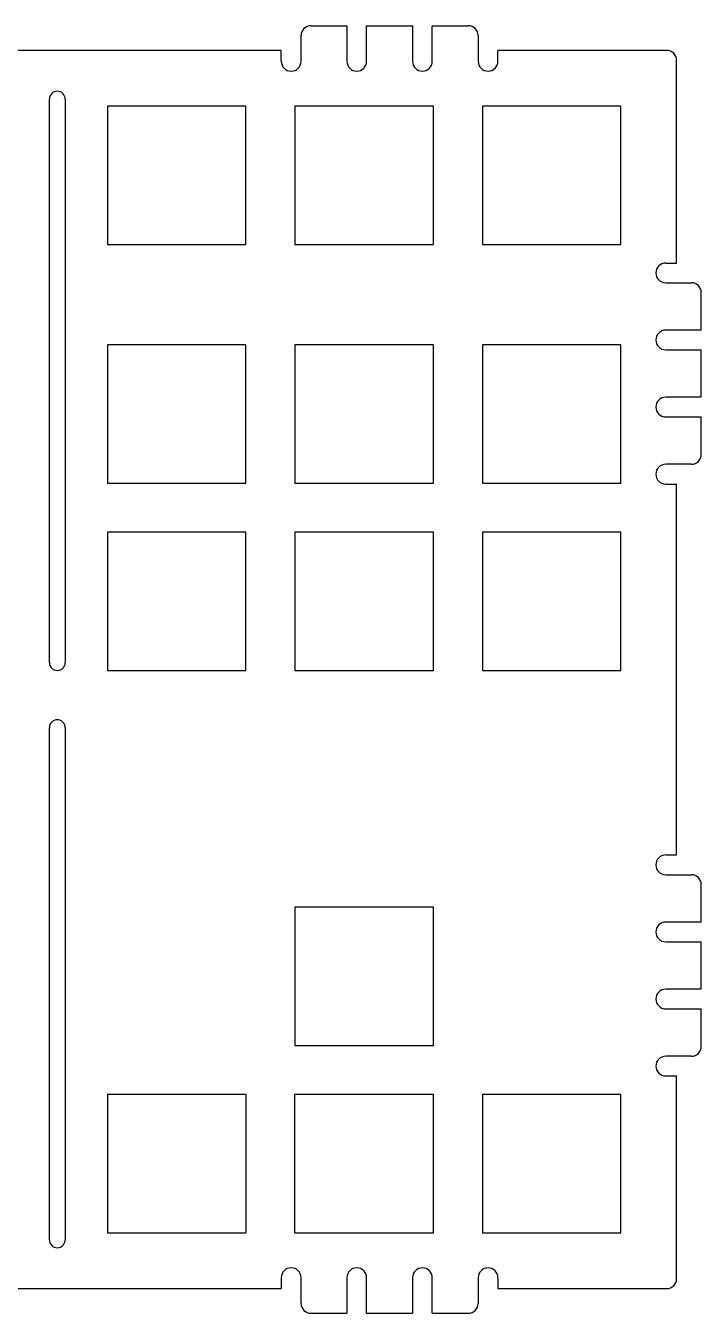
# Model space of a CAD drawing. Header units: millimetres. Extents: x -5018 to 4088, y -2926 to 388.
# Drawn here: x 2349 to 4088, y -2926 to 388 of the extents above; entities that cross this region are included whole.
import ezdxf

# ---------------------------------------------------------------- set-up
doc = ezdxf.new("R2010")
doc.units = ezdxf.units.MM
for name, color, linetype in [('Line001', 7, 'CONTINUOUS'), ('Line002', 7, 'CONTINUOUS'), ('Shape099', 7, 'CONTINUOUS'), ('Shape100', 7, 'CONTINUOUS'), ('Shape101', 7, 'CONTINUOUS'), ('Shape105', 7, 'CONTINUOUS'), ('Shape106', 7, 'CONTINUOUS'), ('Shape140', 7, 'CONTINUOUS'), ('Shape141', 7, 'CONTINUOUS'), ('Shape142', 7, 'CONTINUOUS'), ('Shape163', 7, 'CONTINUOUS'), ('Shape164', 7, 'CONTINUOUS'), ('Shape165', 7, 'CONTINUOUS'), ('Shape178', 7, 'CONTINUOUS'), ('Shape183', 7, 'CONTINUOUS'), ('Shape197', 7, 'CONTINUOUS'), ('Shape212', 7, 'CONTINUOUS'), ('Shape213', 7, 'CONTINUOUS'), ('Shape216', 7, 'CONTINUOUS'), ('Shape217', 7, 'CONTINUOUS'), ('Shape224', 7, 'CONTINUOUS'), ('Shape248', 7, 'CONTINUOUS'), ('Shape263', 7, 'CONTINUOUS'), ('Shape314', 7, 'CONTINUOUS'), ('Shape315', 7, 'CONTINUOUS'), ('Shape316', 7, 'CONTINUOUS'), ('Shape327', 7, 'CONTINUOUS'), ('Shape328', 7, 'CONTINUOUS'), ('Shape329', 7, 'CONTINUOUS'), ('Shape357', 7, 'CONTINUOUS'), ('Shape372', 7, 'CONTINUOUS'), ('Shape373', 7, 'CONTINUOUS'), ('Shape374', 7, 'CONTINUOUS'), ('Shape377', 7, 'CONTINUOUS'), ('Shape380', 7, 'CONTINUOUS'), ('Shape391', 7, 'CONTINUOUS'), ('Shape394', 7, 'CONTINUOUS'), ('Shape397', 7, 'CONTINUOUS'), ('Shape398', 7, 'CONTINUOUS'), ('Shape399', 7, 'CONTINUOUS'), ('Shape414', 7, 'CONTINUOUS'), ('Shape425', 7, 'CONTINUOUS'), ('Shape448', 7, 'CONTINUOUS'), ('Shape467', 7, 'CONTINUOUS'), ('Shape468', 7, 'CONTINUOUS'), ('Shape469', 7, 'CONTINUOUS'), ('Shape481', 7, 'CONTINUOUS'), ('Shape482', 7, 'CONTINUOUS'), ('Shape483', 7, 'CONTINUOUS'), ('Shape509', 7, 'CONTINUOUS'), ('Shape510', 7, 'CONTINUOUS'), ('Shape523', 7, 'CONTINUOUS'), ('Shape524', 7, 'CONTINUOUS'), ('Shape525', 7, 'CONTINUOUS'), ('Shape559', 7, 'CONTINUOUS'), ('Shape560', 7, 'CONTINUOUS'), ('Shape561', 7, 'CONTINUOUS'), ('Shape562', 7, 'CONTINUOUS'), ('Shape563', 7, 'CONTINUOUS'), ('Shape564', 7, 'CONTINUOUS'), ('Shape565', 7, 'CONTINUOUS'), ('Shape566', 7, 'CONTINUOUS'), ('Shape569', 7, 'CONTINUOUS'), ('Shape570', 7, 'CONTINUOUS'), ('Shape571', 7, 'CONTINUOUS'), ('Shape572', 7, 'CONTINUOUS'), ('Shape573', 7, 'CONTINUOUS'), ('Shape574', 7, 'CONTINUOUS'), ('Shape575', 7, 'CONTINUOUS'), ('Shape576', 7, 'CONTINUOUS'), ('Shape577', 7, 'CONTINUOUS'), ('Shape580', 7, 'CONTINUOUS'), ('Shape581', 7, 'CONTINUOUS'), ('Shape582', 7, 'CONTINUOUS'), ('Shape583', 7, 'CONTINUOUS'), ('Shape584', 7, 'CONTINUOUS'), ('Shape585', 7, 'CONTINUOUS'), ('Shape586', 7, 'CONTINUOUS'), ('Shape587', 7, 'CONTINUOUS'), ('Shape588', 7, 'CONTINUOUS'), ('Shape589', 7, 'CONTINUOUS'), ('Shape590', 7, 'CONTINUOUS'), ('Shape591', 7, 'CONTINUOUS'), ('Shape592', 7, 'CONTINUOUS'), ('Shape593', 7, 'CONTINUOUS'), ('Shape594', 7, 'CONTINUOUS'), ('Shape595', 7, 'CONTINUOUS'), ('Shape596', 7, 'CONTINUOUS'), ('Shape597', 7, 'CONTINUOUS'), ('Shape598', 7, 'CONTINUOUS'), ('Shape599', 7, 'CONTINUOUS'), ('Shape600', 7, 'CONTINUOUS'), ('Shape601', 7, 'CONTINUOUS'), ('Shape602', 7, 'CONTINUOUS'), ('Shape603', 7, 'CONTINUOUS'), ('Shape604', 7, 'CONTINUOUS'), ('Shape605', 7, 'CONTINUOUS'), ('Shape606', 7, 'CONTINUOUS'), ('Shape607', 7, 'CONTINUOUS'), ('Shape608', 7, 'CONTINUOUS'), ('Shape609', 7, 'CONTINUOUS'), ('Shape610', 7, 'CONTINUOUS'), ('Shape611', 7, 'CONTINUOUS'), ('Shape612', 7, 'CONTINUOUS'), ('Shape613', 7, 'CONTINUOUS'), ('Shape614', 7, 'CONTINUOUS'), ('Shape615', 7, 'CONTINUOUS'), ('Shape708', 7, 'CONTINUOUS'), ('Shape709', 7, 'CONTINUOUS'), ('Shape710', 7, 'CONTINUOUS'), ('Shape717', 7, 'CONTINUOUS'), ('Shape718', 7, 'CONTINUOUS'), ('Shape719', 7, 'CONTINUOUS'), ('Shape720', 7, 'CONTINUOUS'), ('Shape721', 7, 'CONTINUOUS'), ('Shape724', 7, 'CONTINUOUS'), ('Shape725', 7, 'CONTINUOUS'), ('Shape726', 7, 'CONTINUOUS'), ('Shape729', 7, 'CONTINUOUS'), ('Shape730', 7, 'CONTINUOUS'), ('Shape731', 7, 'CONTINUOUS'), ('Shape732', 7, 'CONTINUOUS'), ('Shape741', 7, 'CONTINUOUS'), ('Shape755', 7, 'CONTINUOUS'), ('Shape756', 7, 'CONTINUOUS'), ('Shape757', 7, 'CONTINUOUS'), ('Shape758', 7, 'CONTINUOUS'), ('Shape759', 7, 'CONTINUOUS'), ('Shape760', 7, 'CONTINUOUS'), ('Shape768', 7, 'CONTINUOUS'), ('Shape769', 7, 'CONTINUOUS'), ('Shape770', 7, 'CONTINUOUS'), ('Shape771', 7, 'CONTINUOUS'), ('Shape772', 7, 'CONTINUOUS'), ('Shape773', 7, 'CONTINUOUS'), ('Shape774', 7, 'CONTINUOUS'), ('Shape783', 7, 'CONTINUOUS')]:
    doc.layers.add(name, color=color, linetype=linetype)

msp = doc.modelspace()

# ---------------------------------------------------------------- linework, layer by layer
at = {"layer": 'Line001'}
msp.add_line((3042.3, -2719.74), (3042.3, -2363.38), dxfattribs=at)
at = {"layer": 'Line002'}
msp.add_line((2916.06, -2363.38), (2916.06, -2719.74), dxfattribs=at)
at = {"layer": 'Shape099'}
msp.add_line((3083.28, -2926.37), (3175.99, -2926.37), dxfattribs=at)
at = {"layer": 'Shape100'}
msp.add_line((3226.79, -2926.37), (3344.9, -2926.37), dxfattribs=at)
at = {"layer": 'Shape101'}
msp.add_line((3395.7, -2926.37), (3488.41, -2926.37), dxfattribs=at)
at = {"layer": 'Shape105'}
msp.add_line((1063.98, -2862.87), (3007.08, -2862.87), dxfattribs=at)
at = {"layer": 'Shape106'}
msp.add_line((3564.61, -2862.87), (3998.95, -2862.87), dxfattribs=at)
at = {"layer": 'Shape140'}
msp.add_line((2559.7, -2719.74), (2916.06, -2719.74), dxfattribs=at)
at = {"layer": 'Shape141'}
msp.add_line((3042.3, -2719.74), (3398.66, -2719.74), dxfattribs=at)
at = {"layer": 'Shape142'}
msp.add_line((3524.9, -2719.74), (3881.26, -2719.74), dxfattribs=at)
at = {"layer": 'Shape163'}
msp.add_line((3881.26, -2363.38), (3524.9, -2363.38), dxfattribs=at)
at = {"layer": 'Shape164'}
msp.add_line((3398.66, -2363.38), (3042.3, -2363.38), dxfattribs=at)
at = {"layer": 'Shape165'}
msp.add_line((2916.06, -2363.38), (2559.7, -2363.38), dxfattribs=at)
at = {"layer": 'Shape178'}
msp.add_line((3996.41, -2315.5), (4024.35, -2315.5), dxfattribs=at)
at = {"layer": 'Shape183'}
msp.add_line((4062.45, -2264.7), (3996.41, -2264.7), dxfattribs=at)
at = {"layer": 'Shape197'}
msp.add_line((3042.3, -2237.14), (3398.66, -2237.14), dxfattribs=at)
at = {"layer": 'Shape212'}
msp.add_line((3996.41, -2142.78), (4087.85, -2142.78), dxfattribs=at)
at = {"layer": 'Shape213'}
msp.add_line((4087.85, -2091.98), (3996.41, -2091.98), dxfattribs=at)
at = {"layer": 'Shape216'}
msp.add_line((3996.41, -1970.06), (4087.85, -1970.06), dxfattribs=at)
at = {"layer": 'Shape217'}
msp.add_line((4087.85, -1919.26), (3996.41, -1919.26), dxfattribs=at)
at = {"layer": 'Shape224'}
msp.add_line((3398.66, -1880.78), (3042.3, -1880.78), dxfattribs=at)
at = {"layer": 'Shape248'}
msp.add_line((3996.41, -1797.34), (4062.45, -1797.34), dxfattribs=at)
at = {"layer": 'Shape263'}
msp.add_line((3996.41, -1746.54), (4024.35, -1746.54), dxfattribs=at)
at = {"layer": 'Shape314'}
msp.add_line((2559.7, -1271.94), (2916.06, -1271.94), dxfattribs=at)
at = {"layer": 'Shape315'}
msp.add_line((3042.3, -1271.94), (3398.66, -1271.94), dxfattribs=at)
at = {"layer": 'Shape316'}
msp.add_line((3524.9, -1271.94), (3881.26, -1271.94), dxfattribs=at)
at = {"layer": 'Shape327'}
msp.add_line((3881.26, -915.579), (3524.9, -915.579), dxfattribs=at)
at = {"layer": 'Shape328'}
msp.add_line((3398.66, -915.579), (3042.3, -915.579), dxfattribs=at)
at = {"layer": 'Shape329'}
msp.add_line((2916.06, -915.579), (2559.7, -915.579), dxfattribs=at)
at = {"layer": 'Shape357'}
msp.add_line((3996.41, -791.504), (4024.35, -791.504), dxfattribs=at)
at = {"layer": 'Shape372'}
msp.add_line((2559.7, -789.341), (2916.06, -789.341), dxfattribs=at)
at = {"layer": 'Shape373'}
msp.add_line((3042.3, -789.341), (3398.66, -789.341), dxfattribs=at)
at = {"layer": 'Shape374'}
msp.add_line((3524.9, -789.341), (3881.26, -789.341), dxfattribs=at)
at = {"layer": 'Shape377'}
msp.add_line((4062.45, -740.704), (3996.41, -740.704), dxfattribs=at)
at = {"layer": 'Shape380'}
msp.add_line((3996.41, -618.784), (4087.85, -618.784), dxfattribs=at)
at = {"layer": 'Shape391'}
msp.add_line((4087.85, -567.984), (3996.41, -567.984), dxfattribs=at)
at = {"layer": 'Shape394'}
msp.add_line((3996.41, -446.064), (4087.85, -446.064), dxfattribs=at)
at = {"layer": 'Shape397'}
msp.add_line((3881.26, -432.979), (3524.9, -432.979), dxfattribs=at)
at = {"layer": 'Shape398'}
msp.add_line((3398.66, -432.979), (3042.3, -432.979), dxfattribs=at)
at = {"layer": 'Shape399'}
msp.add_line((2916.06, -432.979), (2559.7, -432.979), dxfattribs=at)
at = {"layer": 'Shape414'}
msp.add_line((4087.85, -395.264), (3996.41, -395.264), dxfattribs=at)
at = {"layer": 'Shape425'}
msp.add_line((3996.41, -273.344), (4062.45, -273.344), dxfattribs=at)
at = {"layer": 'Shape448'}
msp.add_line((3996.41, -222.544), (4024.35, -222.544), dxfattribs=at)
at = {"layer": 'Shape467'}
msp.add_line((2559.7, -174.661), (2916.06, -174.661), dxfattribs=at)
at = {"layer": 'Shape468'}
msp.add_line((3042.3, -174.661), (3398.66, -174.661), dxfattribs=at)
at = {"layer": 'Shape469'}
msp.add_line((3524.9, -174.661), (3881.26, -174.661), dxfattribs=at)
at = {"layer": 'Shape481'}
msp.add_line((3881.26, 181.701), (3524.9, 181.701), dxfattribs=at)
at = {"layer": 'Shape482'}
msp.add_line((3398.66, 181.701), (3042.3, 181.701), dxfattribs=at)
at = {"layer": 'Shape483'}
msp.add_line((2916.06, 181.701), (2559.7, 181.701), dxfattribs=at)
at = {"layer": 'Shape509'}
msp.add_line((3998.95, 324.826), (3564.61, 324.826), dxfattribs=at)
at = {"layer": 'Shape510'}
msp.add_line((3007.08, 324.826), (1063.98, 324.826), dxfattribs=at)
at = {"layer": 'Shape523'}
msp.add_line((3083.28, 388.326), (3175.99, 388.326), dxfattribs=at)
at = {"layer": 'Shape524'}
msp.add_line((3226.79, 388.326), (3344.9, 388.326), dxfattribs=at)
at = {"layer": 'Shape525'}
msp.add_line((3395.7, 388.326), (3488.41, 388.326), dxfattribs=at)
at = {"layer": 'Shape559'}
msp.add_line((2410.22, -2737.52), (2410.22, -1418.88), dxfattribs=at)
at = {"layer": 'Shape560'}
msp.add_line((2410.22, -1251.24), (2410.22, 199.481), dxfattribs=at)
at = {"layer": 'Shape561'}
msp.add_line((2450.86, 199.481), (2450.86, -1251.24), dxfattribs=at)
at = {"layer": 'Shape562'}
msp.add_line((2450.86, -1418.88), (2450.86, -2737.52), dxfattribs=at)
at = {"layer": 'Shape563'}
msp.add_line((2559.7, 181.701), (2559.7, -174.661), dxfattribs=at)
at = {"layer": 'Shape564'}
msp.add_line((2559.7, -432.979), (2559.7, -789.341), dxfattribs=at)
at = {"layer": 'Shape565'}
msp.add_line((2559.7, -915.579), (2559.7, -1271.94), dxfattribs=at)
at = {"layer": 'Shape566'}
msp.add_line((2559.7, -2363.38), (2559.7, -2719.74), dxfattribs=at)
at = {"layer": 'Shape569'}
msp.add_line((2916.06, -1271.94), (2916.06, -915.579), dxfattribs=at)
at = {"layer": 'Shape570'}
msp.add_line((2916.06, -789.341), (2916.06, -432.979), dxfattribs=at)
at = {"layer": 'Shape571'}
msp.add_line((2916.06, -174.661), (2916.06, 181.701), dxfattribs=at)
at = {"layer": 'Shape572'}
msp.add_line((3007.08, -2834.93), (3007.08, -2862.87), dxfattribs=at)
at = {"layer": 'Shape573'}
msp.add_line((3007.08, 296.886), (3007.08, 324.826), dxfattribs=at)
at = {"layer": 'Shape574'}
msp.add_line((3042.3, 181.701), (3042.3, -174.661), dxfattribs=at)
at = {"layer": 'Shape575'}
msp.add_line((3042.3, -432.979), (3042.3, -789.341), dxfattribs=at)
at = {"layer": 'Shape576'}
msp.add_line((3042.3, -915.579), (3042.3, -1271.94), dxfattribs=at)
at = {"layer": 'Shape577'}
msp.add_line((3042.3, -1880.78), (3042.3, -2237.14), dxfattribs=at)
at = {"layer": 'Shape580'}
msp.add_line((3057.88, -2900.97), (3057.88, -2834.93), dxfattribs=at)
at = {"layer": 'Shape581'}
msp.add_line((3057.88, 296.886), (3057.88, 362.926), dxfattribs=at)
at = {"layer": 'Shape582'}
msp.add_line((3175.99, 388.326), (3175.99, 296.886), dxfattribs=at)
at = {"layer": 'Shape583'}
msp.add_line((3175.99, -2834.93), (3175.99, -2926.37), dxfattribs=at)
at = {"layer": 'Shape584'}
msp.add_line((3226.79, -2926.37), (3226.79, -2834.93), dxfattribs=at)
at = {"layer": 'Shape585'}
msp.add_line((3226.79, 296.886), (3226.79, 388.326), dxfattribs=at)
at = {"layer": 'Shape586'}
msp.add_line((3344.9, 388.326), (3344.9, 296.886), dxfattribs=at)
at = {"layer": 'Shape587'}
msp.add_line((3344.9, -2834.93), (3344.9, -2926.37), dxfattribs=at)
at = {"layer": 'Shape588'}
msp.add_line((3395.7, -2926.37), (3395.7, -2834.93), dxfattribs=at)
at = {"layer": 'Shape589'}
msp.add_line((3395.7, 296.886), (3395.7, 388.326), dxfattribs=at)
at = {"layer": 'Shape590'}
msp.add_line((3398.66, -2719.74), (3398.66, -2363.38), dxfattribs=at)
at = {"layer": 'Shape591'}
msp.add_line((3398.66, -2237.14), (3398.66, -1880.78), dxfattribs=at)
at = {"layer": 'Shape592'}
msp.add_line((3398.66, -1271.94), (3398.66, -915.579), dxfattribs=at)
at = {"layer": 'Shape593'}
msp.add_line((3398.66, -789.341), (3398.66, -432.979), dxfattribs=at)
at = {"layer": 'Shape594'}
msp.add_line((3398.66, -174.661), (3398.66, 181.701), dxfattribs=at)
at = {"layer": 'Shape595'}
msp.add_line((3513.81, 362.926), (3513.81, 296.886), dxfattribs=at)
at = {"layer": 'Shape596'}
msp.add_line((3513.81, -2834.93), (3513.81, -2900.97), dxfattribs=at)
at = {"layer": 'Shape597'}
msp.add_line((3524.9, 181.701), (3524.9, -174.661), dxfattribs=at)
at = {"layer": 'Shape598'}
msp.add_line((3524.9, -432.979), (3524.9, -789.341), dxfattribs=at)
at = {"layer": 'Shape599'}
msp.add_line((3524.9, -915.579), (3524.9, -1271.94), dxfattribs=at)
at = {"layer": 'Shape600'}
msp.add_line((3524.9, -2363.38), (3524.9, -2719.74), dxfattribs=at)
at = {"layer": 'Shape601'}
msp.add_line((3564.61, -2834.93), (3564.61, -2862.87), dxfattribs=at)
at = {"layer": 'Shape602'}
msp.add_line((3564.61, 296.886), (3564.61, 324.826), dxfattribs=at)
at = {"layer": 'Shape603'}
msp.add_line((3881.26, -2719.74), (3881.26, -2363.38), dxfattribs=at)
at = {"layer": 'Shape604'}
msp.add_line((3881.26, -1271.94), (3881.26, -915.579), dxfattribs=at)
at = {"layer": 'Shape605'}
msp.add_line((3881.26, -789.341), (3881.26, -432.979), dxfattribs=at)
at = {"layer": 'Shape606'}
msp.add_line((3881.26, -174.661), (3881.26, 181.701), dxfattribs=at)
at = {"layer": 'Shape607'}
msp.add_line((4024.35, -2837.47), (4024.35, -2315.5), dxfattribs=at)
at = {"layer": 'Shape608'}
msp.add_line((4024.35, -1746.54), (4024.35, -791.504), dxfattribs=at)
at = {"layer": 'Shape609'}
msp.add_line((4024.35, -222.544), (4024.35, 299.426), dxfattribs=at)
at = {"layer": 'Shape610'}
msp.add_line((4087.85, -2239.3), (4087.85, -2142.78), dxfattribs=at)
at = {"layer": 'Shape611'}
msp.add_line((4087.85, -2091.98), (4087.85, -1970.06), dxfattribs=at)
at = {"layer": 'Shape612'}
msp.add_line((4087.85, -1919.26), (4087.85, -1822.74), dxfattribs=at)
at = {"layer": 'Shape613'}
msp.add_line((4087.85, -715.304), (4087.85, -618.784), dxfattribs=at)
at = {"layer": 'Shape614'}
msp.add_line((4087.85, -567.984), (4087.85, -446.064), dxfattribs=at)
at = {"layer": 'Shape615'}
msp.add_line((4087.85, -395.264), (4087.85, -298.744), dxfattribs=at)
at = {"layer": 'Shape708'}
msp.add_arc((3083.28, -2900.97), 25.4, 180, -90, dxfattribs=at)
at = {"layer": 'Shape709'}
msp.add_arc((3032.48, -2834.93), 25.4, 0, 180, dxfattribs=at)
at = {"layer": 'Shape710'}
msp.add_arc((2430.54, -2737.52), 20.32, 180, 0, dxfattribs=at)
at = {"layer": 'Shape717'}
msp.add_arc((3998.95, -2837.47), 25.4, -90, 0, dxfattribs=at)
at = {"layer": 'Shape718'}
msp.add_arc((3539.21, -2834.93), 25.4, 0, 180, dxfattribs=at)
at = {"layer": 'Shape719'}
msp.add_arc((3488.41, -2900.97), 25.4, -90, 0, dxfattribs=at)
at = {"layer": 'Shape720'}
msp.add_arc((3370.3, -2834.93), 25.4, 0, 180, dxfattribs=at)
at = {"layer": 'Shape721'}
msp.add_arc((3201.39, -2834.93), 25.4, 0, 180, dxfattribs=at)
at = {"layer": 'Shape724'}
msp.add_arc((3996.41, -2290.1), 25.4, 90, -90, dxfattribs=at)
at = {"layer": 'Shape725'}
msp.add_arc((3996.41, -2117.38), 25.4, 90, -90, dxfattribs=at)
at = {"layer": 'Shape726'}
msp.add_arc((4062.45, -2239.3), 25.4, -90, 0, dxfattribs=at)
at = {"layer": 'Shape729'}
msp.add_arc((3996.41, -1771.94), 25.4, 90, -90, dxfattribs=at)
at = {"layer": 'Shape730'}
msp.add_arc((4062.45, -1822.74), 25.4, 0, 90, dxfattribs=at)
at = {"layer": 'Shape731'}
msp.add_arc((3996.41, -1944.66), 25.4, 90, -90, dxfattribs=at)
at = {"layer": 'Shape732'}
msp.add_arc((2430.54, -1418.88), 20.32, 0, 180, dxfattribs=at)
at = {"layer": 'Shape741'}
msp.add_arc((2430.54, -1251.24), 20.32, 180, 0, dxfattribs=at)
at = {"layer": 'Shape755'}
msp.add_arc((3996.41, -247.944), 25.4, 90, -90, dxfattribs=at)
at = {"layer": 'Shape756'}
msp.add_arc((4062.45, -298.744), 25.4, 0, 90, dxfattribs=at)
at = {"layer": 'Shape757'}
msp.add_arc((3996.41, -420.664), 25.4, 90, -90, dxfattribs=at)
at = {"layer": 'Shape758'}
msp.add_arc((3996.41, -593.384), 25.4, 90, -90, dxfattribs=at)
at = {"layer": 'Shape759'}
msp.add_arc((4062.45, -715.304), 25.4, -90, 0, dxfattribs=at)
at = {"layer": 'Shape760'}
msp.add_arc((3996.41, -766.104), 25.4, 90, -90, dxfattribs=at)
at = {"layer": 'Shape768'}
msp.add_arc((3032.48, 296.886), 25.4, 180, 0, dxfattribs=at)
at = {"layer": 'Shape769'}
msp.add_arc((3083.28, 362.926), 25.4, 90, 180, dxfattribs=at)
at = {"layer": 'Shape770'}
msp.add_arc((3201.39, 296.886), 25.4, 180, 0, dxfattribs=at)
at = {"layer": 'Shape771'}
msp.add_arc((3370.3, 296.886), 25.4, 180, 0, dxfattribs=at)
at = {"layer": 'Shape772'}
msp.add_arc((3488.41, 362.926), 25.4, 0, 90, dxfattribs=at)
at = {"layer": 'Shape773'}
msp.add_arc((3539.21, 296.886), 25.4, 180, 0, dxfattribs=at)
at = {"layer": 'Shape774'}
msp.add_arc((3998.95, 299.426), 25.4, 0, 90, dxfattribs=at)
at = {"layer": 'Shape783'}
msp.add_arc((2430.54, 199.481), 20.32, 0, 180, dxfattribs=at)

doc.saveas('drawing.dxf')
